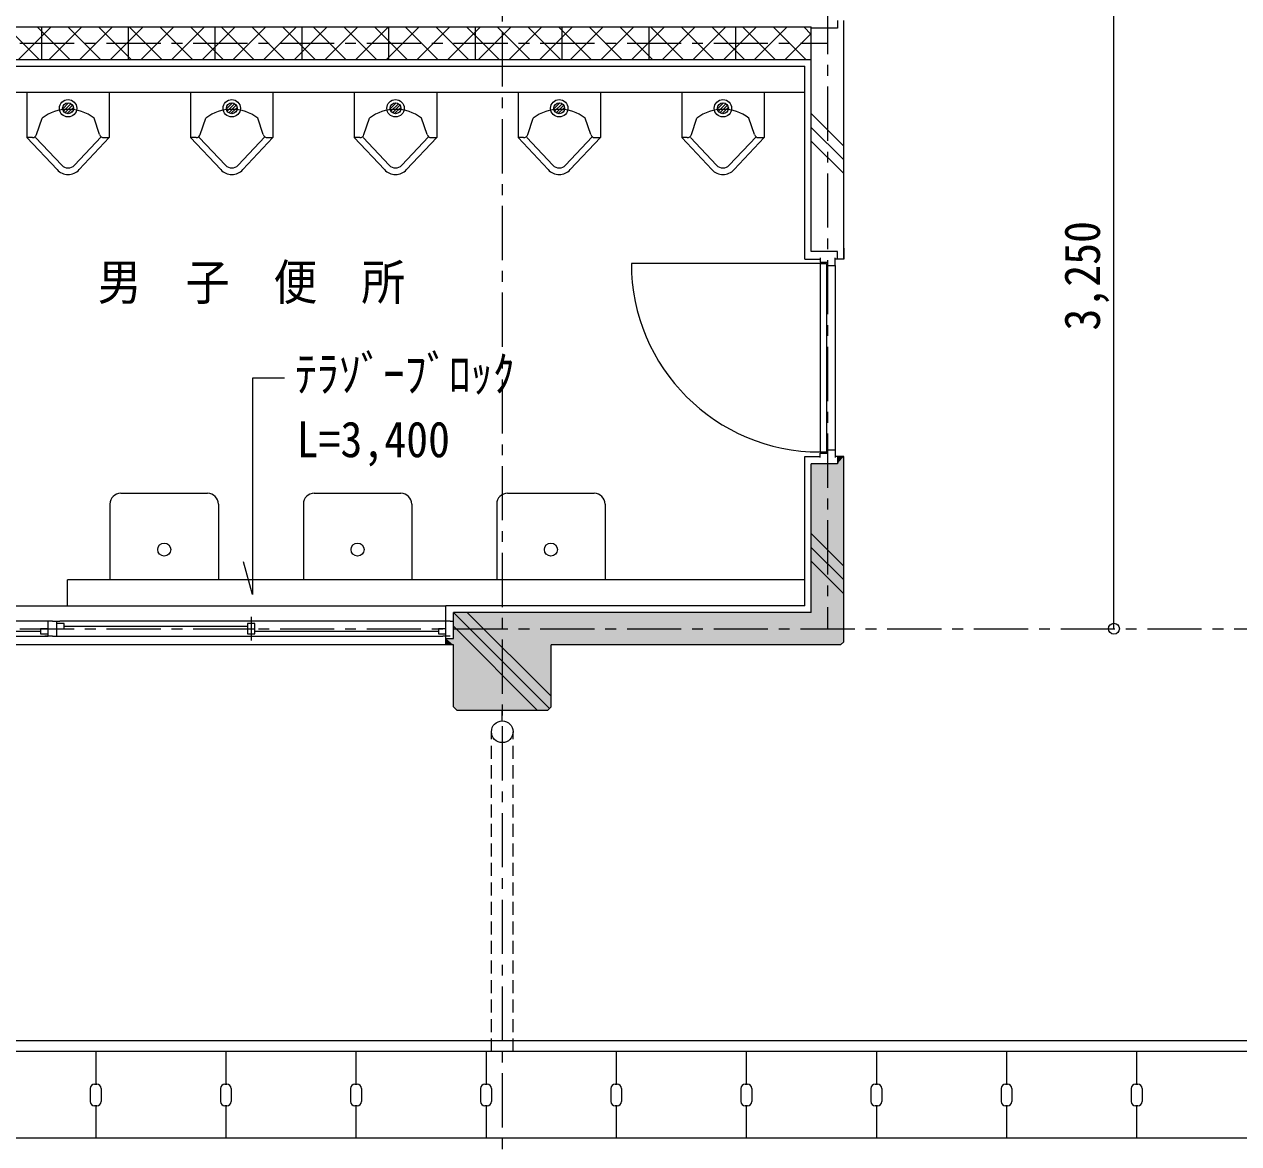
# Model space of a CAD drawing. Units: millimetres at full size, sheet at 1:50; details may follow other scales. Extents: x -19525 to 20275, y -14100 to 14100.
# Drawn here: x -11829 to -6229, y -3562 to 1600 of the extents above; entities that cross this region are included whole.
import ezdxf
from ezdxf.enums import TextEntityAlignment as Align

# ---------------------------------------------------------------- set-up
doc = ezdxf.new("R2010")
doc.units = ezdxf.units.MM
doc.header["$LTSCALE"] = 50
doc.header["$PDMODE"] = 32
doc.header["$PDSIZE"] = 50
doc.linetypes.add('CHAIN1', pattern=[8, 5, -1, 1, -1])
doc.linetypes.add('DASHED1', pattern=[1.8, 1.2, -0.6])
for name, color, linetype, lineweight in [('0-0_基準線･符号', 7, 'CHAIN1', 9), ('0-2_寸法線･文字', 7, 'Continuous', 9), ('0-3_躯体', 3, 'Continuous', 18), ('0-4_CB', 7, 'Continuous', 9), ('0-6_文字', 3, 'Continuous', 18), ('0-7_建具', 7, 'Continuous', 9), ('0-9_仕上(中)', 7, 'Continuous', 9), ('0-C_設備', 7, 'Continuous', 9), ('0-E_ハッチ', 4, 'Continuous', 9), ('0-F_その他', 4, 'Continuous', 9)]:
    doc.layers.add(name, color=color, linetype=linetype, lineweight=lineweight)
doc.styles.add('ＭＳ ゴシック', font='')
doc.styles.get('ＭＳ ゴシック').set_extended_font_data('MS Gothic')

msp = doc.modelspace()

# ---------------------------------------------------------------- linework, layer by layer
at = {"layer": '0-0_基準線･符号'}
for p, q in [((-9625, 11562.5), (-9625, -9937.5)), ((-8125, 5312.5), (-8125, -1187.5)), ((-18250, 1512.5), (-8125, 1512.5)), ((-19450, -1187.5), (19700, -1187.5))]:
    msp.add_line(p, q, dxfattribs=at)
at = {"layer": '0-2_寸法線･文字'}
msp.add_line((-6804.43, -1187.5), (-6804.43, 2062.5), dxfattribs=at)
at = {"layer": '0-2_寸法線･文字', "color": 6}
msp.add_point((-6804.43, -1187.5), dxfattribs=at)
at = {"layer": '0-3_躯体'}
for p, q in [((-8200, 552.5), (-8200, 1587.5)), ((-8050, 517.5), (-8050, 1617.5)), ((-8200, -1112.5), (-8200, -427.5)), ((-8050, -392.5), (-8090, -392.5)), ((-8050, -1247.5), (-8050, -392.5)), ((-9850, -1232.5), (-9850, -1112.5)), ((-8200, -1112.5), (-9850, -1112.5)), ((-9885, -1262.5), (-9885, -1222.5)), ((-9885, -1232.5), (-9850, -1232.5)), ((-9850, -1262.5), (-9885, -1262.5)), ((-9850, -1547.5), (-9850, -1262.5)), ((-8065, -1262.5), (-9400, -1262.5)), ((-9400, -1547.5), (-9400, -1262.5)), ((-8065, -1262.5), (-8050, -1247.5)), ((-9835, -1562.5), (-9850, -1547.5)), ((-9835, -1562.5), (-9415, -1562.5)), ((-9415, -1562.5), (-9400, -1547.5))]:
    msp.add_line(p, q, dxfattribs=at)
for points in [[(-8080, 1617.5), (-8080, 1582.5), (-8200, 1582.5)], [(-8050, 567.5), (-8050, 517.5), (-8090, 517.5)], [(-8080, 517.5), (-8080, 552.5), (-8200, 552.5)], [(-8080, -392.5), (-8080, -427.5), (-8200, -427.5)]]:
    msp.add_lwpolyline(points, dxfattribs=at)
at = {"layer": '0-4_CB'}
for p, q in [((-14550, 1587.5), (-8200, 1587.5)), ((-11750, 1587.5), (-11750, 1437.5)), ((-11350, 1587.5), (-11350, 1437.5)), ((-10950, 1587.5), (-10950, 1437.5)), ((-10550, 1587.5), (-10550, 1437.5)), ((-10150, 1587.5), (-10150, 1437.5)), ((-9750, 1587.5), (-9750, 1437.5)), ((-9350, 1587.5), (-9350, 1437.5)), ((-8950, 1587.5), (-8950, 1437.5)), ((-8550, 1587.5), (-8550, 1437.5)), ((-14550, 1437.5), (-8200, 1437.5))]:
    msp.add_line(p, q, dxfattribs=at)
at = {"layer": '0-6_文字', "color": 4, "lineweight": 9}
for p, q in [((-10777.4, -31.55), (-10777.4, -1030.37)), ((-10630.15, -31.55), (-10777.4, -31.55)), ((-10777.4, -1030.37), (-10817.89, -879.25))]:
    msp.add_line(p, q, dxfattribs=at)
at = {"layer": '0-7_建具', "color": 4}
for p, q in [((-8160, 497.5), (-9030, 497.5)), ((-8090, 487.5), (-8090, -362.5)), ((-13515, -1082.5), (-9885, -1082.5)), ((-11735, -1152.5), (-13500, -1152.5)), ((-9900, -1152.5), (-11665, -1152.5)), ((-13500, -1222.5), (-11720, -1222.5)), ((-11665, -1222.5), (-9900, -1222.5)), ((-9885, -1262.5), (-13515, -1262.5))]:
    msp.add_line(p, q, dxfattribs=at)
at = {"layer": '0-7_建具'}
for p, q in [((-8160, 497.5), (-8130, 497.5)), ((-8160, 497.5), (-8160, -372.5)), ((-8130, 497.5), (-8130, -372.5)), ((-8160, -372.5), (-8130, -372.5)), ((-11700, -1152.5), (-11735, -1152.5)), ((-11720, -1222.5), (-11720, -1152.5)), ((-11700, -1152.5), (-11665, -1152.5)), ((-11680, -1222.5), (-11680, -1152.5)), ((-11645, -1175.5), (-10799.5, -1175.5)), ((-10782.5, -1132.5), (-10782.5, -1242.5)), ((-9865, -1152.5), (-9900, -1152.5)), ((-9885, -1222.5), (-9885, -1152.5)), ((-9865, -1152.5), (-9850, -1152.5)), ((-12600.5, -1199.5), (-11755, -1199.5)), ((-11700, -1222.5), (-11735, -1222.5)), ((-11700, -1222.5), (-11665, -1222.5)), ((-10799.5, -1187.5), (-10765.5, -1187.5)), ((-10765.5, -1199.5), (-9920, -1199.5)), ((-9865, -1222.5), (-9900, -1222.5))]:
    msp.add_line(p, q, dxfattribs=at)
for points in [[(-8160, 522.5), (-8160, 502.5), (-8125, 502.5), (-8125, 487.5), (-8090, 487.5), (-8090, 522.5)], [(-8160, -397.5), (-8160, -377.5), (-8125, -377.5), (-8125, -362.5), (-8090, -362.5), (-8090, -397.5)], [(-11680, -1187.5), (-11645, -1187.5), (-11645, -1163.5), (-11680, -1163.5)], [(-11720, -1187.5), (-11755, -1187.5), (-11755, -1211.5), (-11720, -1211.5)], [(-9885, -1187.5), (-9920, -1187.5), (-9920, -1211.5), (-9885, -1211.5)]]:
    msp.add_lwpolyline(points, dxfattribs=at)
msp.add_lwpolyline([(-10799.5, -1211.5), (-10765.5, -1211.5), (-10765.5, -1163.5), (-10799.5, -1163.5)], close=True, dxfattribs=at)
at = {"layer": '0-7_建具', "color": 4}
msp.add_arc((-8160, 497.5), 870, 180, 270, dxfattribs=at)
at = {"layer": '0-9_仕上(中)', "color": 3, "lineweight": 18}
for p, q in [((-14520, 1407.5), (-8230, 1407.5)), ((-8230, 517.5), (-8230, 1407.5)), ((-8230, 517.5), (-8160, 517.5)), ((-8230, -1082.5), (-8230, -392.5)), ((-8230, -392.5), (-8160, -392.5)), ((-9885, -1152.5), (-9885, -1082.5)), ((-8230, -1082.5), (-9885, -1082.5))]:
    msp.add_line(p, q, dxfattribs=at)
at = {"layer": '0-9_仕上(中)'}
for p, q in [((-12005, 1287.5), (-8230, 1287.5)), ((-11630, -1082.5), (-11630, -962.5)), ((-8230, -962.5), (-11630, -962.5))]:
    msp.add_line(p, q, dxfattribs=at)
at = {"layer": '0-C_設備'}
for p, q in [((-11817.5, 1287.5), (-11817.5, 1077.5)), ((-11817.5, 1287.5), (-11437.5, 1287.5)), ((-11624.83, 1237.36), (-11652.36, 1209.83)), ((-11614.31, 1233.74), (-11648.74, 1199.31)), ((-11437.5, 1287.5), (-11437.5, 1077.5)), ((-11062.5, 1287.5), (-11062.5, 1077.5)), ((-11062.5, 1287.5), (-10682.5, 1287.5)), ((-10869.83, 1237.36), (-10897.36, 1209.83)), ((-10859.31, 1233.74), (-10893.74, 1199.31)), ((-10682.5, 1287.5), (-10682.5, 1077.5)), ((-10307.5, 1287.5), (-10307.5, 1077.5)), ((-10307.5, 1287.5), (-9927.5, 1287.5)), ((-10114.83, 1237.36), (-10142.36, 1209.83)), ((-10104.31, 1233.74), (-10138.74, 1199.31)), ((-9927.5, 1287.5), (-9927.5, 1077.5)), ((-9552.5, 1287.5), (-9552.5, 1077.5)), ((-9552.5, 1287.5), (-9172.5, 1287.5)), ((-9359.83, 1237.36), (-9387.36, 1209.83)), ((-9349.31, 1233.74), (-9383.74, 1199.31)), ((-9172.5, 1287.5), (-9172.5, 1077.5)), ((-8797.5, 1287.5), (-8797.5, 1077.5)), ((-8797.5, 1287.5), (-8417.5, 1287.5)), ((-8604.83, 1237.36), (-8632.36, 1209.83)), ((-8594.31, 1233.74), (-8628.74, 1199.31)), ((-8417.5, 1287.5), (-8417.5, 1077.5)), ((-11607.04, 1226.87), (-11641.87, 1192.04)), ((-11602.89, 1216.88), (-11631.88, 1187.89)), ((-11606.18, 1199.44), (-11614.44, 1191.18)), ((-10852.04, 1226.87), (-10886.87, 1192.04)), ((-10847.89, 1216.88), (-10876.88, 1187.89)), ((-10851.18, 1199.44), (-10859.44, 1191.18)), ((-10097.04, 1226.87), (-10131.87, 1192.04)), ((-10092.89, 1216.88), (-10121.88, 1187.89)), ((-10096.18, 1199.44), (-10104.44, 1191.18)), ((-9342.04, 1226.87), (-9376.87, 1192.04)), ((-9337.89, 1216.88), (-9366.88, 1187.89)), ((-9341.18, 1199.44), (-9349.44, 1191.18)), ((-8587.04, 1226.87), (-8621.87, 1192.04)), ((-8582.89, 1216.88), (-8611.88, 1187.89)), ((-8586.18, 1199.44), (-8594.44, 1191.18)), ((-11772.94, 1091.18), (-11747.5, 1167.5)), ((-11482.06, 1091.18), (-11507.5, 1167.5)), ((-11017.94, 1091.18), (-10992.5, 1167.5)), ((-10727.06, 1091.18), (-10752.5, 1167.5)), ((-10262.94, 1091.18), (-10237.5, 1167.5)), ((-9972.06, 1091.18), (-9997.5, 1167.5)), ((-9507.94, 1091.18), (-9482.5, 1167.5)), ((-9217.06, 1091.18), (-9242.5, 1167.5)), ((-8752.94, 1091.18), (-8727.5, 1167.5)), ((-8462.06, 1091.18), (-8487.5, 1167.5)), ((-11817.5, 1077.5), (-11678.52, 929.57)), ((-11791.92, 1077.5), (-11817.5, 1077.5)), ((-11777.2, 1078.41), (-11656.66, 950.11)), ((-11474.98, 1081.42), (-11598.35, 950.11)), ((-11437.5, 1077.5), (-11576.49, 929.57)), ((-11463.08, 1077.5), (-11437.5, 1077.5)), ((-11062.5, 1077.5), (-10923.52, 929.57)), ((-11036.92, 1077.5), (-11062.5, 1077.5)), ((-11022.2, 1078.41), (-10901.66, 950.11)), ((-10719.98, 1081.42), (-10843.35, 950.11)), ((-10682.5, 1077.5), (-10821.49, 929.57)), ((-10708.08, 1077.5), (-10682.5, 1077.5)), ((-10307.5, 1077.5), (-10168.52, 929.57)), ((-10281.92, 1077.5), (-10307.5, 1077.5)), ((-10267.2, 1078.41), (-10146.66, 950.11)), ((-9964.98, 1081.42), (-10088.35, 950.11)), ((-9927.5, 1077.5), (-10066.49, 929.57)), ((-9953.08, 1077.5), (-9927.5, 1077.5)), ((-9552.5, 1077.5), (-9413.52, 929.57)), ((-9526.92, 1077.5), (-9552.5, 1077.5)), ((-9512.2, 1078.41), (-9391.66, 950.11)), ((-9209.98, 1081.42), (-9333.35, 950.11)), ((-9172.5, 1077.5), (-9311.49, 929.57)), ((-9198.08, 1077.5), (-9172.5, 1077.5)), ((-8797.5, 1077.5), (-8658.52, 929.57)), ((-8771.92, 1077.5), (-8797.5, 1077.5)), ((-8757.2, 1078.41), (-8636.66, 950.11)), ((-8454.98, 1081.42), (-8578.35, 950.11)), ((-8417.5, 1077.5), (-8556.49, 929.57)), ((-8443.08, 1077.5), (-8417.5, 1077.5)), ((-11434.17, -612.5), (-11434.17, -962.5)), ((-11384.17, -562.5), (-10984.17, -562.5)), ((-10934.17, -612.5), (-10934.17, -962.5)), ((-10542.5, -612.5), (-10542.5, -962.5)), ((-10492.5, -562.5), (-10092.5, -562.5)), ((-10042.5, -612.5), (-10042.5, -962.5)), ((-9650.83, -612.5), (-9650.83, -962.5)), ((-9600.83, -562.5), (-9200.83, -562.5)), ((-9150.83, -612.5), (-9150.83, -962.5)), ((-10934.17, -962.5), (-11434.17, -962.5)), ((-10042.5, -962.5), (-10542.5, -962.5)), ((-9150.83, -962.5), (-9650.83, -962.5)), ((-9625, -1612.5), (-9625, -1562.5))]:
    msp.add_line(p, q, dxfattribs=at)
at = {"layer": '0-C_設備', "color": 4, "linetype": 'DASHED1'}
for p, q in [((-9675, -3137.5), (-9675, -1662.5)), ((-9575, -3137.5), (-9575, -1662.5))]:
    msp.add_line(p, q, dxfattribs=at)
at = {"layer": '0-C_設備'}
for centre, radius in [((-11627.5, 1212.5), 40), ((-11627.5, 1212.5), 25), ((-10872.5, 1212.5), 40), ((-10872.5, 1212.5), 25), ((-10117.5, 1212.5), 40), ((-10117.5, 1212.5), 25), ((-9362.5, 1212.5), 40), ((-9362.5, 1212.5), 25), ((-8607.5, 1212.5), 40), ((-8607.5, 1212.5), 25), ((-11184.17, -822.5), 30), ((-10292.5, -822.5), 30), ((-9400.83, -822.5), 30), ((-9625, -1662.5), 50)]:
    msp.add_circle(centre, radius, dxfattribs=at)
for centre, radius, start, end in [((-11627.5, 1007.5), 200, 53.13008, 126.87003), ((-10872.5, 1007.5), 200, 53.13008, 126.87003), ((-10117.5, 1007.5), 200, 53.13008, 126.87003), ((-9362.5, 1007.5), 200, 53.13008, 126.87003), ((-8607.5, 1007.5), 200, 53.13008, 126.87003), ((-11791.92, 1097.5), 20, 270.00005, 341.56477), ((-11463.08, 1097.5), 20, 198.43475, 270.00005), ((-11036.92, 1097.5), 20, 270.00005, 341.56477), ((-10708.08, 1097.5), 20, 198.43475, 270.00005), ((-10281.92, 1097.5), 20, 270.00005, 341.56477), ((-9953.08, 1097.5), 20, 198.43475, 270.00005), ((-9526.92, 1097.5), 20, 270.00005, 341.56477), ((-9198.08, 1097.5), 20, 198.43475, 270.00005), ((-8771.92, 1097.5), 20, 270.00005, 341.56477), ((-8443.08, 1097.5), 20, 198.43475, 270.00005), ((-11627.5, 977.5), 70, 223.21404, 316.78607), ((-11627.5, 977.5), 40, 223.21404, 316.78607), ((-10872.5, 977.5), 70, 223.21404, 316.78607), ((-10872.5, 977.5), 40, 223.21404, 316.78607), ((-10117.5, 977.5), 70, 223.21404, 316.78607), ((-10117.5, 977.5), 40, 223.21404, 316.78607), ((-9362.5, 977.5), 70, 223.21404, 316.78607), ((-9362.5, 977.5), 40, 223.21404, 316.78607), ((-8607.5, 977.5), 70, 223.21404, 316.78607), ((-8607.5, 977.5), 40, 223.21404, 316.78607), ((-11384.17, -612.5), 50, 90.00005, 180), ((-10984.17, -612.5), 50, 359.99985, 90.00005), ((-10492.5, -612.5), 50, 90.00005, 180), ((-10092.5, -612.5), 50, 359.99985, 90.00005), ((-9600.83, -612.5), 50, 90.00005, 180), ((-9200.83, -612.5), 50, 359.99985, 90.00005)]:
    msp.add_arc(centre, radius, start, end, dxfattribs=at)
at = {"layer": '0-E_ハッチ'}
for p, q in [((-11911.26, 1587.5), (-11761.26, 1437.5)), ((-11856.11, 1437.5), (-11706.11, 1587.5)), ((-11769.84, 1587.5), (-11619.84, 1437.5)), ((-11714.69, 1437.5), (-11564.69, 1587.5)), ((-11628.42, 1587.5), (-11478.42, 1437.5)), ((-11573.26, 1437.5), (-11423.26, 1587.5)), ((-11486.99, 1587.5), (-11336.99, 1437.5)), ((-11431.84, 1437.5), (-11281.84, 1587.5)), ((-11345.57, 1587.5), (-11195.57, 1437.5)), ((-11290.42, 1437.5), (-11140.42, 1587.5)), ((-11204.15, 1587.5), (-11054.15, 1437.5)), ((-11149, 1437.5), (-10999, 1587.5)), ((-11062.73, 1587.5), (-10912.73, 1437.5)), ((-11007.58, 1437.5), (-10857.58, 1587.5)), ((-10921.31, 1587.5), (-10771.31, 1437.5)), ((-10866.16, 1437.5), (-10716.16, 1587.5)), ((-10779.89, 1587.5), (-10629.89, 1437.5)), ((-10724.74, 1437.5), (-10574.74, 1587.5)), ((-10638.47, 1587.5), (-10488.47, 1437.5)), ((-10583.32, 1437.5), (-10433.32, 1587.5)), ((-10497.05, 1587.5), (-10347.05, 1437.5)), ((-10441.89, 1437.5), (-10291.89, 1587.5)), ((-10355.62, 1587.5), (-10205.62, 1437.5)), ((-10300.47, 1437.5), (-10150.47, 1587.5)), ((-10214.2, 1587.5), (-10064.2, 1437.5)), ((-10159.05, 1437.5), (-10009.05, 1587.5)), ((-10072.78, 1587.5), (-9922.78, 1437.5)), ((-10017.63, 1437.5), (-9867.63, 1587.5)), ((-9931.36, 1587.5), (-9781.36, 1437.5)), ((-9876.21, 1437.5), (-9726.21, 1587.5)), ((-9789.94, 1587.5), (-9639.94, 1437.5)), ((-9734.79, 1437.5), (-9584.79, 1587.5)), ((-9648.52, 1587.5), (-9498.52, 1437.5)), ((-9593.37, 1437.5), (-9443.37, 1587.5)), ((-9507.1, 1587.5), (-9357.1, 1437.5)), ((-9451.94, 1437.5), (-9301.94, 1587.5)), ((-9365.67, 1587.5), (-9215.67, 1437.5)), ((-9310.52, 1437.5), (-9160.52, 1587.5)), ((-9224.25, 1587.5), (-9074.25, 1437.5)), ((-9169.1, 1437.5), (-9019.1, 1587.5)), ((-9082.83, 1587.5), (-8932.83, 1437.5)), ((-9027.68, 1437.5), (-8877.68, 1587.5)), ((-8941.41, 1587.5), (-8791.41, 1437.5)), ((-8886.26, 1437.5), (-8736.26, 1587.5)), ((-8799.99, 1587.5), (-8649.99, 1437.5)), ((-8744.84, 1437.5), (-8594.84, 1587.5)), ((-8658.57, 1587.5), (-8508.57, 1437.5)), ((-8603.42, 1437.5), (-8453.42, 1587.5)), ((-8517.15, 1587.5), (-8367.15, 1437.5)), ((-8461.99, 1437.5), (-8311.99, 1587.5)), ((-8375.73, 1587.5), (-8225.73, 1437.5)), ((-8234.3, 1587.5), (-8200, 1553.2)), ((-8320.57, 1437.5), (-8200, 1558.07)), ((-8200, 1188.41), (-8050, 1038.41)), ((-8200, 1124.77), (-8050, 974.77)), ((-8200, 1061.13), (-8050, 911.13)), ((-8200, -748.86), (-8050, -898.86)), ((-8200, -812.5), (-8050, -962.5)), ((-8200, -876.14), (-8050, -1026.14)), ((-9407.5, -1555), (-9850, -1112.5)), ((-9786.36, -1112.5), (-9400, -1498.86)), ((-9850, -1176.14), (-9463.64, -1562.5))]:
    msp.add_line(p, q, dxfattribs=at)
at = {"layer": '0-F_その他', "color": 7}
msp.add_line((17200, -3087.5), (-16450, -3087.5), dxfattribs=at)
at = {"layer": '0-F_その他'}
for p, q in [((18700, -3137.5), (-17950, -3137.5)), ((-11500, -3137.5), (-11500, -3287.5)), ((-10900, -3137.5), (-10900, -3287.5)), ((-10300, -3137.5), (-10300, -3287.5)), ((-9700, -3137.5), (-9700, -3287.5)), ((-9100, -3137.5), (-9100, -3287.5)), ((-8500, -3137.5), (-8500, -3287.5)), ((-7900, -3137.5), (-7900, -3287.5)), ((-7300, -3137.5), (-7300, -3287.5)), ((-6700, -3137.5), (-6700, -3287.5)), ((-11505, -3287.5), (-11495, -3287.5)), ((-10905, -3287.5), (-10895, -3287.5)), ((-10305, -3287.5), (-10295, -3287.5)), ((-9705, -3287.5), (-9695, -3287.5)), ((-9105, -3287.5), (-9095, -3287.5)), ((-8505, -3287.5), (-8495, -3287.5)), ((-7905, -3287.5), (-7895, -3287.5)), ((-7305, -3287.5), (-7295, -3287.5)), ((-6705, -3287.5), (-6695, -3287.5)), ((-11525, -3307.5), (-11525, -3367.5)), ((-11475, -3307.5), (-11475, -3367.5)), ((-10925, -3307.5), (-10925, -3367.5)), ((-10875, -3307.5), (-10875, -3367.5)), ((-10325, -3307.5), (-10325, -3367.5)), ((-10275, -3307.5), (-10275, -3367.5)), ((-9725, -3307.5), (-9725, -3367.5)), ((-9675, -3307.5), (-9675, -3367.5)), ((-9125, -3307.5), (-9125, -3367.5)), ((-9075, -3307.5), (-9075, -3367.5)), ((-8525, -3307.5), (-8525, -3367.5)), ((-8475, -3307.5), (-8475, -3367.5)), ((-7925, -3307.5), (-7925, -3367.5)), ((-7875, -3307.5), (-7875, -3367.5)), ((-7325, -3307.5), (-7325, -3367.5)), ((-7275, -3307.5), (-7275, -3367.5)), ((-6725, -3307.5), (-6725, -3367.5)), ((-6675, -3307.5), (-6675, -3367.5)), ((-11495, -3387.5), (-11505, -3387.5)), ((-11500, -3387.5), (-11500, -3537.5)), ((-10895, -3387.5), (-10905, -3387.5)), ((-10900, -3387.5), (-10900, -3537.5)), ((-10295, -3387.5), (-10305, -3387.5)), ((-10300, -3387.5), (-10300, -3537.5)), ((-9695, -3387.5), (-9705, -3387.5)), ((-9700, -3387.5), (-9700, -3537.5)), ((-9095, -3387.5), (-9105, -3387.5)), ((-9100, -3387.5), (-9100, -3537.5)), ((-8495, -3387.5), (-8505, -3387.5)), ((-8500, -3387.5), (-8500, -3537.5)), ((-7895, -3387.5), (-7905, -3387.5)), ((-7900, -3387.5), (-7900, -3537.5)), ((-7295, -3387.5), (-7305, -3387.5)), ((-7300, -3387.5), (-7300, -3537.5)), ((-6695, -3387.5), (-6705, -3387.5)), ((-6700, -3387.5), (-6700, -3537.5)), ((18700, -3537.5), (-17950, -3537.5))]:
    msp.add_line(p, q, dxfattribs=at)
for centre, start, end in [((-11505, -3307.5), 90, 180), ((-11495, -3307.5), 0, 90), ((-10905, -3307.5), 90, 180), ((-10895, -3307.5), 0, 90), ((-10305, -3307.5), 90, 180), ((-10295, -3307.5), 0, 90), ((-9705, -3307.5), 90, 180), ((-9695, -3307.5), 0, 90), ((-9105, -3307.5), 90, 180), ((-9095, -3307.5), 0, 90), ((-8505, -3307.5), 90, 180), ((-8495, -3307.5), 0, 90), ((-7905, -3307.5), 90, 180), ((-7895, -3307.5), 0, 90), ((-7305, -3307.5), 90, 180), ((-7295, -3307.5), 0, 90), ((-6705, -3307.5), 90, 180), ((-6695, -3307.5), 0, 90), ((-11505, -3367.5), 180, 270), ((-11495, -3367.5), 270, 0), ((-10905, -3367.5), 180, 270), ((-10895, -3367.5), 270, 0), ((-10305, -3367.5), 180, 270), ((-10295, -3367.5), 270, 0), ((-9705, -3367.5), 180, 270), ((-9695, -3367.5), 270, 0), ((-9105, -3367.5), 180, 270), ((-9095, -3367.5), 270, 0), ((-8505, -3367.5), 180, 270), ((-8495, -3367.5), 270, 0), ((-7905, -3367.5), 180, 270), ((-7895, -3367.5), 270, 0), ((-7305, -3367.5), 180, 270), ((-7295, -3367.5), 270, 0), ((-6705, -3367.5), 180, 270), ((-6695, -3367.5), 270, 0)]:
    msp.add_arc(centre, 20, start, end, dxfattribs=at)
at = {"layer": '0-F_その他', "color": 253}
for points in [[(-8200, -1262.5), (-8050, -1247.5), (-8050, -392.5)], [(-8080, -427.5), (-8200, -1262.5), (-8050, -392.5)], [(-8080, -427.5), (-8200, -427.5), (-8200, -1262.5)], [(-8050, -392.5), (-8080, -392.5), (-8080, -427.5)], [(-8200, -1262.5), (-8200, -1112.5), (-9850, -1112.5)], [(-8200, -1262.5), (-9850, -1112.5), (-9850, -1232.5)], [(-9885, -1232.5), (-9885, -1262.5), (-9850, -1262.5)], [(-8200, -1262.5), (-9850, -1232.5), (-9885, -1232.5)], [(-8200, -1262.5), (-9885, -1232.5), (-9850, -1262.5)], [(-9850, -1547.5), (-9400, -1547.5), (-9400, -1262.5)], [(-9850, -1262.5), (-9850, -1547.5), (-9400, -1262.5)], [(-8200, -1262.5), (-8065, -1262.5), (-8050, -1247.5)], [(-9850, -1547.5), (-9835, -1562.5), (-9415, -1562.5)], [(-9850, -1547.5), (-9415, -1562.5), (-9400, -1547.5)]]:
    msp.add_solid(points, dxfattribs=at)

# ---------------------------------------------------------------- texts
at = {"layer": '0-2_寸法線･文字', "color": 2, "style": 'ＭＳ ゴシック', "width": 0.9}
msp.add_text('3,250', height=165, rotation=90, dxfattribs=at).set_placement((-6819.43, 187.5), align=Align.BOTTOM_LEFT)
at = {"layer": '0-6_文字', "color": 2, "style": 'ＭＳ ゴシック', "width": 0.9}
for s, p in [('男\u3000子\u3000便\u3000所', (-11490.69, 278.78)), ('ﾃﾗｿﾞｰﾌﾞﾛｯｸ', (-10581.06, -144.05)), ('L=3,400', (-10573.51, -446.1))]:
    msp.add_text(s, height=165, dxfattribs=at).set_placement(p, align=Align.BOTTOM_LEFT)

doc.saveas('drawing.dxf')
